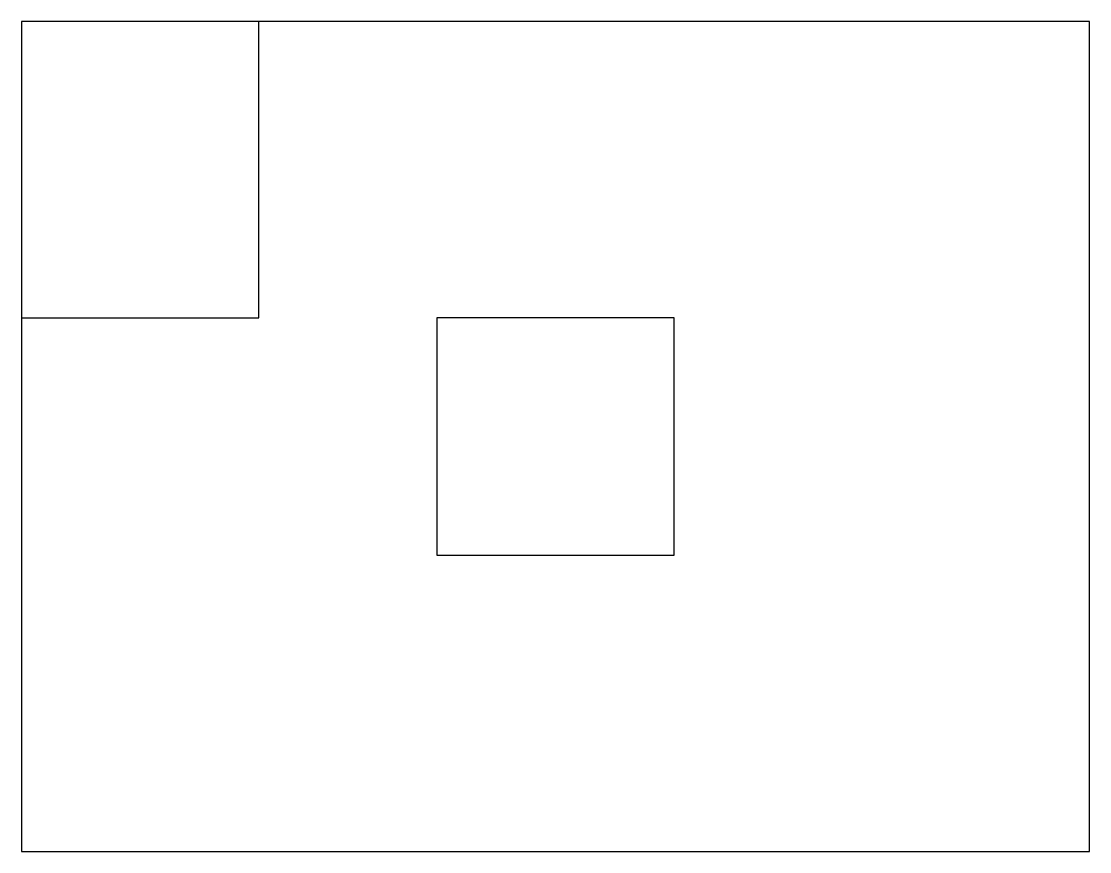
# Model space of a CAD drawing. Header units: metres. Extents: x 0 to 18000, y 0 to 14000.
import ezdxf

# ---------------------------------------------------------------- set-up
doc = ezdxf.new("R2010")
doc.units = ezdxf.units.M

msp = doc.modelspace()

# ---------------------------------------------------------------- linework, layer by layer
at = {"layer": 'WALL'}
for p, q in [((18000, 14000), (0, 14000)), ((0, 14000), (0, 0)), ((4000, 9000), (4000, 14000)), ((18000, 0), (18000, 14000)), ((0, 9000), (4000, 9000)), ((11000, 9000), (7000, 9000)), ((7000, 9000), (7000, 5000)), ((11000, 5000), (11000, 9000)), ((7000, 5000), (11000, 5000)), ((0, 0), (18000, 0))]:
    msp.add_line(p, q, dxfattribs=at)

doc.saveas('drawing.dxf')
